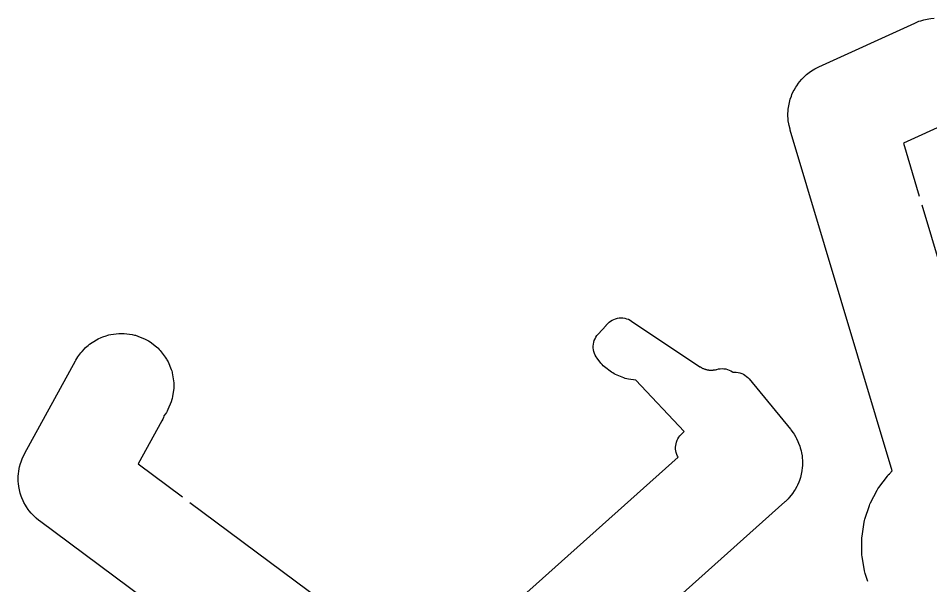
# Model space of a CAD drawing. Header units: millimetres. Extents: x 8 to 296, y 9 to 290.
# Drawn here: x 54 to 118.1, y 183.4 to 223.3 of the extents above; entities that cross this region are included whole.
import ezdxf

# ---------------------------------------------------------------- set-up
doc = ezdxf.new("R2010")
doc.units = ezdxf.units.MM
doc.layers.add('CUT', color=1, linetype='CONTINUOUS')

msp = doc.modelspace()

# ---------------------------------------------------------------- linework, layer by layer
at = {"layer": 'CUT', "color": 1}
for points in [[(113.6472, 183.6827), (113.4612, 184.2318), (113.4315, 184.3327), (113.41, 184.4357), (113.2438, 185.4301), (113.2307, 185.5344), (113.226, 185.6395), (113.2215, 186.6477), (113.2252, 186.7529), (113.2375, 186.8573), (113.3947, 187.8532), (113.4153, 187.9564), (113.4441, 188.0575), (113.7591, 189.0153), (113.796, 189.1138), (113.8407, 189.209), (114.3052, 190.1038), (114.3574, 190.1952), (114.4168, 190.282), (115.0189, 191.0907), (115.0851, 191.1725), (115.1576, 191.2487), (115.3624, 191.4471), (108.1965, 215.4066), (108.1803, 215.4659), (108.1186, 215.715), (108.0948, 215.8356), (108.0613, 216.0608), (108.0491, 216.183), (108.0373, 216.4104), (108.0368, 216.5333), (108.0467, 216.7608), (108.0579, 216.8831), (108.0894, 217.1086), (108.1122, 217.2293), (108.1651, 217.4508), (108.1993, 217.5688), (108.2731, 217.7842), (108.3184, 217.8984), (108.4123, 218.1058), (108.4683, 218.2152), (108.5816, 218.4127), (108.6477, 218.5163), (108.7794, 218.7021), (108.8551, 218.7988), (109.0038, 218.9712), (109.0884, 219.0603), (109.2529, 219.2178), (109.3456, 219.2984), (109.5243, 219.4395), (109.6243, 219.5109), (109.8156, 219.6343), (109.922, 219.6959), (110.15, 219.8138), (110.2052, 219.8407), (116.9381, 222.9242), (116.9962, 222.9491), (117.2412, 223.0471), (117.3607, 223.0882), (117.5856, 223.1534), (117.7085, 223.1826), (117.9387, 223.2255), (118.0639, 223.2425), (118.2972, 223.2626)], [(119.2966, 215.9202), (116.1461, 214.4774), (117.2571, 210.7626)], [(117.4434, 210.1399), (122.4047, 193.5515)], [(85.4684, 179.1393), (100.3127, 192.4196), (100.2712, 192.4961), (100.2219, 192.6124), (100.1838, 192.7329), (100.1574, 192.8565), (100.1429, 192.9821), (100.1404, 193.1085), (100.1499, 193.2345), (100.1715, 193.359), (100.2048, 193.481), (100.2495, 193.5992), (100.3053, 193.7126), (100.3717, 193.8201), (100.448, 193.9209), (100.5324, 194.0126), (100.7372, 194.215), (97.3536, 197.8277), (97.3496, 197.8316), (97.344, 197.8326), (96.8268, 197.9007), (96.7147, 197.9204), (96.6032, 197.9503), (96.4963, 197.9892), (95.9264, 198.225), (95.8231, 198.2731), (95.7229, 198.3309), (95.6296, 198.3962), (95.1403, 198.7714), (95.053, 198.8446), (94.9712, 198.9262), (94.898, 199.0135), (94.6272, 199.366), (94.5534, 199.4728), (94.4896, 199.5879), (94.4375, 199.7089), (94.3978, 199.8344), (94.3706, 199.9633), (94.3564, 200.0942), (94.3553, 200.2259), (94.3672, 200.357), (94.3921, 200.4863), (94.4297, 200.6125), (94.4796, 200.7344), (94.5414, 200.8507), (94.6144, 200.9602), (94.6968, 201.0606), (95.2538, 201.6745), (95.2688, 201.6916), (95.2822, 201.7076), (95.2852, 201.7113), (95.371, 201.8075), (95.4672, 201.8961), (95.5717, 201.9747), (95.6835, 202.0427), (95.8013, 202.0993), (95.9243, 202.144), (96.051, 202.1764), (96.1803, 202.1962), (96.3109, 202.2031), (96.4415, 202.1971), (96.5709, 202.1782), (96.6979, 202.1467), (96.8211, 202.1028), (96.9393, 202.047), (97.0499, 201.9807), (101.8474, 198.7752), (101.8593, 198.7674), (101.8703, 198.7604), (101.8825, 198.7529), (101.9366, 198.7204), (101.9614, 198.7064), (101.9844, 198.6941), (102.0098, 198.6812), (102.0596, 198.6575), (102.0856, 198.6459), (102.1097, 198.6359), (102.1362, 198.6256), (102.1881, 198.6069), (102.2151, 198.5978), (102.24, 198.5902), (102.2675, 198.5825), (102.3209, 198.5689), (102.3487, 198.5625), (102.3742, 198.5573), (102.4022, 198.5523), (102.4568, 198.5439), (102.485, 198.5403), (102.5109, 198.5376), (102.5393, 198.5353), (102.5944, 198.5323), (102.6229, 198.5314), (102.6489, 198.5312), (102.6774, 198.5317), (102.7325, 198.534), (102.7609, 198.5359), (102.7869, 198.5382), (102.8152, 198.5415), (102.8698, 198.5491), (102.8979, 198.5537), (102.9235, 198.5585), (102.9514, 198.5645), (103.005, 198.5774), (103.0325, 198.5847), (103.0346, 198.5853), (103.1562, 198.6146), (103.2817, 198.6324), (103.4084, 198.638), (103.535, 198.6316), (103.6604, 198.6131), (103.7835, 198.5826), (103.9031, 198.5406), (104.0182, 198.4873), (104.1276, 198.4232), (104.1719, 198.3913), (104.1775, 198.3877), (104.2756, 198.3927), (104.4058, 198.3866), (104.5347, 198.3677), (104.6611, 198.3363), (104.7838, 198.2926), (104.9016, 198.2371), (105.0135, 198.1702), (105.1182, 198.0927), (105.2148, 198.0053), (105.3011, 197.9103), (108.2027, 194.3791), (108.2406, 194.3306), (108.394, 194.1246), (108.4627, 194.0226), (108.5807, 193.8276), (108.6394, 193.7195), (108.7383, 193.5142), (108.7863, 193.401), (108.8652, 193.1872), (108.9022, 193.0699), (108.9603, 192.8495), (108.9859, 192.7292), (109.0228, 192.5043), (109.0368, 192.3822), (109.052, 192.1548), (109.0544, 192.0318), (109.0478, 191.804), (109.0384, 191.6814), (109.0101, 191.4553), (108.9891, 191.3341), (108.9394, 191.1117), (108.9069, 190.9931), (108.8362, 190.7764), (108.7925, 190.6615), (108.7014, 190.4525), (108.647, 190.3423), (108.5364, 190.143), (108.4717, 190.0384), (108.3426, 189.8506), (108.2682, 189.7527), (108.1218, 189.578), (108.0384, 189.4877), (107.8553, 189.3074), (107.8105, 189.2653), (90.3675, 173.6602)], [(75.512, 172.9951), (55.4561, 187.934), (55.4077, 187.9718), (55.2094, 188.1348), (55.1184, 188.2173), (54.957, 188.378), (54.8742, 188.4687), (54.7289, 188.644), (54.6552, 188.7423), (54.5273, 188.9307), (54.4632, 189.0355), (54.3538, 189.2352), (54.3, 189.3456), (54.2102, 189.5549), (54.1671, 189.67), (54.0977, 189.8868), (54.0658, 190.0055), (54.0173, 190.2279), (53.9969, 190.3491), (53.9698, 190.5752), (53.961, 190.6977), (53.9557, 190.9253), (53.9586, 191.0482), (53.9749, 191.2753), (53.9896, 191.3973), (54.0275, 191.6218), (54.0537, 191.7418), (54.1128, 191.9617), (54.1503, 192.0787), (54.2302, 192.2919), (54.2787, 192.4048), (54.3911, 192.6355), (54.4194, 192.6901), (57.9784, 199.1842), (58.0102, 199.2388), (58.1482, 199.4638), (58.2195, 199.5681), (58.361, 199.7547), (58.4421, 199.8515), (58.6012, 200.0234), (58.6915, 200.1118), (58.8666, 200.2672), (58.9651, 200.3463), (59.1546, 200.4838), (59.2604, 200.5529), (59.4625, 200.6712), (59.5746, 200.7296), (59.7873, 200.8275), (59.9045, 200.8746), (60.1258, 200.9512), (60.2471, 200.9866), (60.3275, 201.0059), (60.4592, 201.0302), (61.024, 201.1046), (61.1423, 201.1146), (61.177, 201.116), (61.2877, 201.1156), (61.3979, 201.1058), (61.9702, 201.0304), (62.1281, 200.9995), (62.1858, 200.9844), (62.3526, 200.9283), (62.8799, 200.7099), (62.9715, 200.6678), (63.0596, 200.6187), (63.1041, 200.5915), (63.2181, 200.5134), (63.6685, 200.1679), (63.7593, 200.0913), (63.7847, 200.0677), (63.8627, 199.9892), (63.9337, 199.9043), (64.2851, 199.4463), (64.3749, 199.3129), (64.405, 199.2614), (64.4833, 199.1038), (64.7017, 198.5765), (64.7367, 198.4819), (64.7643, 198.3849), (64.7766, 198.3342), (64.8019, 198.1984), (64.876, 197.6356), (64.8861, 197.5172), (64.8874, 197.4826), (64.887, 197.3719), (64.8772, 197.2616), (64.8019, 196.6893), (64.771, 196.5315), (64.7559, 196.4738), (64.6998, 196.307), (64.4736, 195.7608), (64.4254, 195.6576), (64.3676, 195.5574), (64.3022, 195.4641), (64.187, 195.3139), (64.1772, 195.2997), (64.1524, 195.2069), (64.1078, 195.0875), (64.0529, 194.9746), (62.3875, 191.9359), (65.497, 189.6198)], [(66.0183, 189.2315), (79.904, 178.8885)]]:
    msp.add_lwpolyline(points, dxfattribs=at)

doc.saveas('drawing.dxf')
